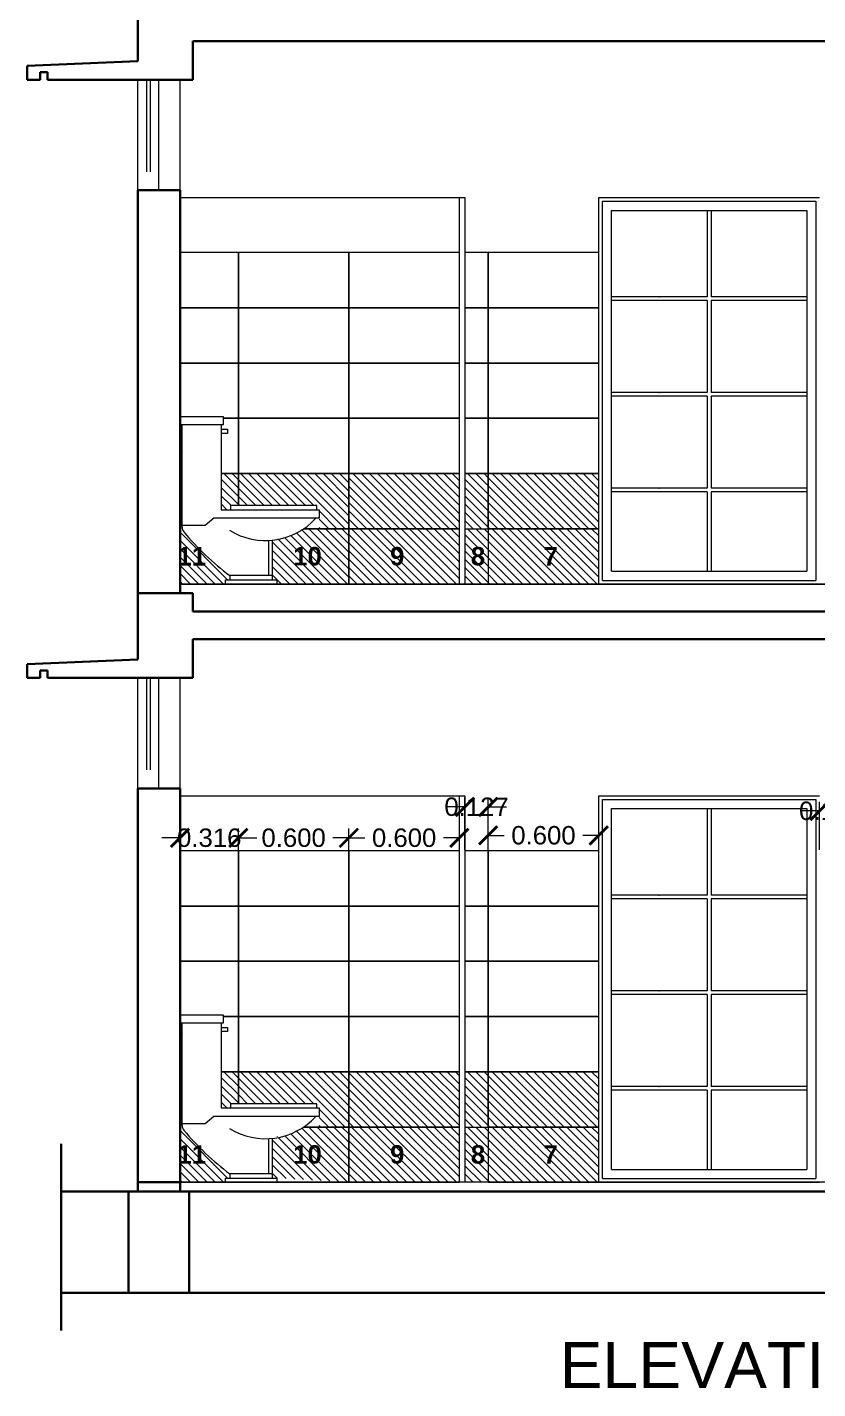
# Model space of a CAD drawing. Header units: millimetres. Extents: x 1898 to 3725, y 783 to 1532.
# Drawn here: x 2941.4 to 2945.69, y 993.84 to 1001.23 of the extents above; entities that cross this region are included whole.
import ezdxf

# ---------------------------------------------------------------- set-up
doc = ezdxf.new("R2010")
doc.units = ezdxf.units.MM
doc.linetypes.add('DASHED', pattern=[0.75, 0.5, -0.25])
doc.layers.get('0').update_dxf_attribs({"lineweight": 20})
doc.layers.get('Defpoints').update_dxf_attribs({"lineweight": 15})
for name, color, linetype, lineweight in [('CUBICAL TOILET', 5, 'Continuous', 15), ('DIM', 6, 'Continuous', 18), ('Door', 54, 'Continuous', 18), ('dpc', 24, 'Continuous', 30), ('Fixture', 44, 'Continuous', 13), ('flooring', 1, 'Continuous', 18), ('rcc', 5, 'Continuous', 30), ('TEXT', 7, 'Continuous', 15), ('TILE HATCH-2', 25, 'Continuous', 9), ('Tiles', 25, 'Continuous', 9), ('Tiles-Text', 230, 'Continuous', 18), ('Ventilator', 4, 'DASHED', 18), ('Wall', 7, 'Continuous', 30), ('Window-Wall', 7, 'Continuous', 18)]:
    doc.layers.add(name, color=color, linetype=linetype, lineweight=lineweight)
doc.styles.add('dim-stylus bt', font='arial.ttf')
doc.styles.add('Tabrej', font='arial.ttf')
doc.dimstyles.new('DIMEN', dxfattribs={"dimtxt": 0.3, "dimasz": 0.25, "dimexe": 0.18, "dimexo": 0.0625, "dimgap": 0.09, "dimtad": 0, "dimdec": 3, "dimzin": 0, "dimdsep": 46, "dimtxsty": 'Tabrej', "dimcen": 0, "dimclrd": 256, "dimclre": 256, "dimclrt": 7, "dimadec": 0, "dimazin": 0, "dimtfac": 1, "dimtdec": 3, "dimtofl": 0, "dimtmove": 0, "dimatfit": 1, "dimfxl": 0, "dimtolj": 1, "dimtzin": 0, "dimlwd": -1, "dimlwe": -1, "dimarcsym": 0})
pattern_1 = [(135, (2943.776624, 994.95778), (-0.0224506, -0.0224506), [])]
pattern_2 = [(135, (2942.1968, 998.20778), (-0.02245064, -0.02245064), [])]
pattern_3 = [(135, (2942.1968, 994.95778), (-0.02245064, -0.02245064), [])]
pattern_4 = [(135, (2942.45329, 995.257884), (-0.02245064, -0.02245064), [])]
pattern_5 = [(135, (2943.776624, 995.257884), (-0.0224506, -0.0224506), [])]
pattern_6 = [(135, (2942.45329, 998.507884), (-0.0224506, -0.0224506), [])]
pattern_7 = [(135, (2943.776624, 998.20778), (-0.0224506, -0.0224506), [])]
pattern_8 = [(135, (2943.776624, 998.507884), (-0.0224506, -0.0224506), [])]

# ---------------------------------------------------------------- blocks, each defined once
blk = doc.blocks.new('344')
at = {"layer": 'Fixture', "ltscale": 0.05}
for p, q in [((20849.86, 2701.47), (20849.86, 2699.67)), ((20859.14, 2701.47), (20849.86, 2701.47)), ((20859.14, 2699.67), (20859.14, 2701.47)), ((20850.31, 2698.76), (20848.95, 2698.76)), ((20848.95, 2698.76), (20848.95, 2697.86)), ((20849.86, 2699.67), (20859.14, 2699.67)), ((20850.31, 2699.67), (20850.31, 2681.44)), ((20858.73, 2677.7), (20858.69, 2699.67)), ((20848.95, 2697.86), (20850.31, 2697.86)), ((20850.31, 2681.44), (20829.29, 2681.44)), ((20829.29, 2681.44), (20829.29, 2679.63)), ((20829.74, 2682.35), (20848.29, 2682.35)), ((20829.74, 2681.44), (20829.74, 2682.35)), ((20848.29, 2682.35), (20848.29, 2681.44)), ((20829.29, 2679.63), (20851.91, 2679.63)), ((20851.91, 2679.63), (20853.75, 2678.03)), ((20853.75, 2678.03), (20858.73, 2678.03)), ((20839.28, 2667.28), (20839.28, 2674.91)), ((20840.18, 2674.84), (20840.18, 2667.28)), ((20838.37, 2666.38), (20838.37, 2665.47)), ((20849.37, 2666.38), (20838.37, 2666.38)), ((20839.28, 2667.28), (20848.46, 2667.28)), ((20839.28, 2666.38), (20839.28, 2667.28)), ((20848.46, 2667.28), (20848.46, 2666.38)), ((20849.37, 2665.47), (20849.37, 2666.38)), ((20838.37, 2665.47), (20849.37, 2665.47))]:
    blk.add_line(p, q, dxfattribs=at)
at = {"layer": 'Fixture', "ltscale": 0.05, "extrusion": (0, 0, -1)}
for centre, major_axis, start_param, end_param in [((20840.82, 2689.51), (10.38, 10.38), 1.800956, 3.189006), ((20857.12, 2677.7), (1.13, 1.13), 0.785398, 1.483496), ((20812.14, 2715.44), (60.28, 2.24), 0.735313, 0.961811)]:
    blk.add_ellipse(centre, major_axis=major_axis, ratio=1, start_param=start_param, end_param=end_param, dxfattribs=at)
blk = doc.blocks.new('_ArchTick')
at = {"color": 0, "const_width": 0.15}
blk.add_lwpolyline([(-0.5, -0.5), (0.5, 0.5)], dxfattribs=at)
blk = doc.blocks.new('*D280')
at = {"layer": 'Defpoints', "color": 0, "lineweight": 15, "transparency": 16777216}
for p in [(2945.7028, 996.975), (2945.7028, 996.7584), (2945.8297, 996.7584)]:
    blk.add_point(p, dxfattribs=at)
at = {"layer": 'DIM', "transparency": 16777216}
for p, q in [((2945.7028, 996.975), (2945.6028, 996.975)), ((2945.7028, 996.7634), (2945.7028, 997.025)), ((2945.8297, 996.7634), (2945.8297, 997.025)), ((2945.8297, 996.975), (2945.9297, 996.975))]:
    blk.add_line(p, q, dxfattribs=at)
at = {"layer": 'DIM', "transparency": 16777216, "xscale": 0.1, "yscale": 0.1, "zscale": 0.1}
blk.add_blockref('_ArchTick', (2945.7028, 996.975), dxfattribs=at)
at = {"layer": 'DIM', "transparency": 16777216, "xscale": 0.1, "yscale": 0.1, "zscale": 0.1, "rotation": 180}
blk.add_blockref('_ArchTick', (2945.8297, 996.975), dxfattribs=at)
at = {"layer": 'DIM', "color": 7, "transparency": 16777216, "insert": (2945.7662, 996.975), "char_height": 0.1, "attachment_point": 5, "style": 'Tabrej'}
blk.add_mtext('\\A1;0.127', dxfattribs=at)
blk = doc.blocks.new('*D281')
at = {"layer": 'Defpoints', "color": 0, "lineweight": 15, "transparency": 16777216}
for p in [(2943.9033, 996.8424), (2943.9033, 996.7584), (2944.5034, 996.7584)]:
    blk.add_point(p, dxfattribs=at)
at = {"layer": 'DIM', "transparency": 16777216}
for p, q in [((2943.9033, 996.7634), (2943.9033, 996.8924)), ((2944.5034, 996.7634), (2944.5034, 996.8924)), ((2943.9033, 996.8424), (2943.9898, 996.8424)), ((2944.5034, 996.8424), (2944.4169, 996.8424))]:
    blk.add_line(p, q, dxfattribs=at)
at = {"layer": 'DIM', "transparency": 16777216, "xscale": 0.1, "yscale": 0.1, "zscale": 0.1, "rotation": 180}
blk.add_blockref('_ArchTick', (2943.9033, 996.8424), dxfattribs=at)
at = {"layer": 'DIM', "transparency": 16777216, "xscale": 0.1, "yscale": 0.1, "zscale": 0.1}
blk.add_blockref('_ArchTick', (2944.5034, 996.8424), dxfattribs=at)
at = {"layer": 'DIM', "color": 7, "transparency": 16777216, "insert": (2944.2033, 996.8424), "char_height": 0.1, "attachment_point": 5, "style": 'Tabrej'}
blk.add_mtext('\\A1;0.600', dxfattribs=at)
blk = doc.blocks.new('*D282')
at = {"layer": 'Defpoints', "color": 0, "lineweight": 15, "transparency": 16777216}
for p in [(2943.7766, 996.9973), (2943.7766, 996.7584), (2943.9033, 996.7584)]:
    blk.add_point(p, dxfattribs=at)
at = {"layer": 'DIM', "transparency": 16777216}
for p, q in [((2943.7766, 996.7634), (2943.7766, 997.0473)), ((2943.9033, 996.7634), (2943.9033, 997.0473)), ((2943.7766, 996.9973), (2943.6766, 996.9973)), ((2943.9033, 996.9973), (2944.0033, 996.9973))]:
    blk.add_line(p, q, dxfattribs=at)
at = {"layer": 'DIM', "transparency": 16777216, "xscale": 0.1, "yscale": 0.1, "zscale": 0.1}
blk.add_blockref('_ArchTick', (2943.7766, 996.9973), dxfattribs=at)
at = {"layer": 'DIM', "transparency": 16777216, "xscale": 0.1, "yscale": 0.1, "zscale": 0.1, "rotation": 180}
blk.add_blockref('_ArchTick', (2943.9033, 996.9973), dxfattribs=at)
at = {"layer": 'DIM', "color": 7, "transparency": 16777216, "insert": (2943.84, 996.9973), "char_height": 0.1, "attachment_point": 5, "style": 'Tabrej'}
blk.add_mtext('\\A1;0.127', dxfattribs=at)
blk = doc.blocks.new('*D283')
at = {"layer": 'Defpoints', "color": 0, "lineweight": 15, "transparency": 16777216}
for p in [(2943.1465, 996.8289), (2943.1465, 996.7584), (2943.7466, 996.7584)]:
    blk.add_point(p, dxfattribs=at)
at = {"layer": 'DIM', "transparency": 16777216}
for p, q in [((2943.1465, 996.7634), (2943.1465, 996.8789)), ((2943.1465, 996.8289), (2943.233, 996.8289)), ((2943.7466, 996.8289), (2943.6601, 996.8289)), ((2943.7466, 996.7634), (2943.7466, 996.8789))]:
    blk.add_line(p, q, dxfattribs=at)
at = {"layer": 'DIM', "transparency": 16777216, "xscale": 0.1, "yscale": 0.1, "zscale": 0.1, "rotation": 180}
blk.add_blockref('_ArchTick', (2943.1465, 996.8289), dxfattribs=at)
at = {"layer": 'DIM', "transparency": 16777216, "xscale": 0.1, "yscale": 0.1, "zscale": 0.1}
blk.add_blockref('_ArchTick', (2943.7466, 996.8289), dxfattribs=at)
at = {"layer": 'DIM', "color": 7, "transparency": 16777216, "insert": (2943.4466, 996.8289), "char_height": 0.1, "attachment_point": 5, "style": 'Tabrej'}
blk.add_mtext('\\A1;0.600', dxfattribs=at)
blk = doc.blocks.new('*D284')
at = {"layer": 'Defpoints', "color": 0, "lineweight": 15, "transparency": 16777216}
for p in [(2942.5465, 996.8289), (2942.5465, 996.7584), (2943.1465, 996.7584)]:
    blk.add_point(p, dxfattribs=at)
at = {"layer": 'DIM', "transparency": 16777216}
for p, q in [((2942.5465, 996.7634), (2942.5465, 996.8789)), ((2942.5465, 996.8289), (2942.633, 996.8289)), ((2943.1465, 996.8289), (2943.0601, 996.8289)), ((2943.1465, 996.7634), (2943.1465, 996.8789))]:
    blk.add_line(p, q, dxfattribs=at)
at = {"layer": 'DIM', "transparency": 16777216, "xscale": 0.1, "yscale": 0.1, "zscale": 0.1, "rotation": 180}
blk.add_blockref('_ArchTick', (2942.5465, 996.8289), dxfattribs=at)
at = {"layer": 'DIM', "transparency": 16777216, "xscale": 0.1, "yscale": 0.1, "zscale": 0.1}
blk.add_blockref('_ArchTick', (2943.1465, 996.8289), dxfattribs=at)
at = {"layer": 'DIM', "color": 7, "transparency": 16777216, "insert": (2942.8465, 996.8289), "char_height": 0.1, "attachment_point": 5, "style": 'Tabrej'}
blk.add_mtext('\\A1;0.600', dxfattribs=at)
blk = doc.blocks.new('*D285')
at = {"layer": 'Defpoints', "color": 0, "lineweight": 15, "transparency": 16777216}
for p in [(2942.23, 996.8289), (2942.23, 996.7584), (2942.5465, 996.7584)]:
    blk.add_point(p, dxfattribs=at)
at = {"layer": 'DIM', "transparency": 16777216}
for p, q in [((2942.23, 996.8289), (2942.13, 996.8289)), ((2942.23, 996.7634), (2942.23, 996.8789)), ((2942.5465, 996.7634), (2942.5465, 996.8789)), ((2942.5465, 996.8289), (2942.6465, 996.8289))]:
    blk.add_line(p, q, dxfattribs=at)
at = {"layer": 'DIM', "transparency": 16777216, "xscale": 0.1, "yscale": 0.1, "zscale": 0.1}
blk.add_blockref('_ArchTick', (2942.23, 996.8289), dxfattribs=at)
at = {"layer": 'DIM', "transparency": 16777216, "xscale": 0.1, "yscale": 0.1, "zscale": 0.1, "rotation": 180}
blk.add_blockref('_ArchTick', (2942.5465, 996.8289), dxfattribs=at)
at = {"layer": 'DIM', "color": 7, "transparency": 16777216, "insert": (2942.3882, 996.8289), "char_height": 0.1, "attachment_point": 5, "style": 'Tabrej'}
blk.add_mtext('\\A1;0.316', dxfattribs=at)

msp = doc.modelspace()

# ---------------------------------------------------------------- hatches: boundary and pattern name
at = {"layer": 'TILE HATCH-2'}
h = msp.add_hatch(dxfattribs=at)
h.set_pattern_fill('ANSI31,_O', color=256, scale=0.01, angle=90)
h.set_pattern_definition(pattern_6)
h.paths.add_polyline_path([(2942.5465, 998.808), (2942.4533, 998.808), (2942.4533, 998.6114), (2942.5044, 998.6114), (2942.5044, 998.6343), (2942.5465, 998.6343)])
h = msp.add_hatch(dxfattribs=at)
h.set_pattern_fill('ANSI31,_O', color=256, scale=0.01, angle=90)
h.set_pattern_definition(pattern_6)
h.paths.add_polyline_path([(2942.9847, 998.6343), (2942.9847, 998.5079), (2943.1465, 998.5079), (2943.1465, 998.808), (2942.5465, 998.808), (2942.5465, 998.6343)])
h = msp.add_hatch(dxfattribs=at)
h.set_pattern_fill('ANSI31,_O', color=256, scale=0.01, angle=90)
h.set_pattern_definition(pattern_2)
h.paths.add_polyline_path([(2943.1465, 998.5079), (2943.7466, 998.5079), (2943.7466, 998.808), (2943.1465, 998.808)])
at = {"layer": 'Tiles'}
h = msp.add_hatch(dxfattribs=at)
h.set_pattern_fill('ANSI31,_O', color=256, scale=0.01, angle=90)
h.set_pattern_definition(pattern_2)
edge = h.paths.add_edge_path()
edge.add_ellipse((2943.4181, 999.4708), major_axis=(-1.0781, 1.0781), ratio=1, start_angle=84.99807, end_angle=97.97545, ccw=False)
edge.add_ellipse((2942.2811, 998.5168), major_axis=(-0.0286, 0.0286), ratio=1, start_angle=45, end_angle=84.99807, ccw=False)
edge.add_line((2942.2406, 998.5168), (2942.2414, 999.072))
edge.add_line((2942.2414, 999.072), (2942.23, 999.072))
edge.add_line((2942.23, 999.072), (2942.23, 998.2078))
edge.add_line((2942.23, 998.2078), (2942.4771, 998.2078))
edge.add_line((2942.4771, 998.2078), (2942.4771, 998.2306))
edge.add_line((2942.4771, 998.2306), (2942.5, 998.2306))
edge.add_line((2942.5, 998.2306), (2942.5, 998.2535))
h = msp.add_hatch(dxfattribs=at)
h.set_pattern_fill('ANSI31,_O', color=256, scale=0.01, angle=90)
h.set_pattern_definition(pattern_8)
h.paths.add_polyline_path([(2943.9033, 998.808), (2943.7766, 998.808), (2943.7766, 998.5079), (2943.9033, 998.5079)])
h = msp.add_hatch(dxfattribs=at)
h.set_pattern_fill('ANSI31,_O', color=256, scale=0.01, angle=90)
h.set_pattern_definition(pattern_8)
h.paths.add_polyline_path([(2944.5034, 998.5079), (2944.5034, 998.808), (2943.9033, 998.808), (2943.9033, 998.5079)])
h = msp.add_hatch(dxfattribs=at)
h.set_pattern_fill('ANSI31,_O', color=256, scale=0.01, angle=90)
h.set_pattern_definition(pattern_2)
edge = h.paths.add_edge_path()
edge.add_line((2943.1465, 998.5079), (2942.901, 998.5079))
edge.add_ellipse((2942.6933, 998.8154), major_axis=(-0.2624, 0.2624), ratio=1, start_angle=141.03033, end_angle=169.04352, ccw=False)
edge.add_line((2942.7323, 998.4463), (2942.7323, 998.2535))
edge.add_line((2942.7323, 998.2535), (2942.7323, 998.2306))
edge.add_line((2942.7323, 998.2306), (2942.7551, 998.2306))
edge.add_line((2942.7551, 998.2306), (2942.7551, 998.2078))
edge.add_line((2942.7551, 998.2078), (2943.1465, 998.2078))
edge.add_line((2943.1465, 998.2078), (2943.1465, 998.5079))
h.paths.add_polyline_path([(2942.8172, 998.2544), (2943.0226, 998.2544), (2943.0226, 998.4605), (2942.8172, 998.4605)], flags=24)
h = msp.add_hatch(dxfattribs=at)
h.set_pattern_fill('ANSI31,_O', color=256, scale=0.01, angle=90)
h.set_pattern_definition([(135, (2943.146547, 998.20778), (-0.0224506, -0.0224506), [])])
h.paths.add_polyline_path([(2943.7466, 998.5079), (2943.1465, 998.5079), (2943.1465, 998.2078), (2943.7466, 998.2078)])
h.paths.add_polyline_path([(2943.3463, 998.2544), (2943.474, 998.2544), (2943.474, 998.4605), (2943.3463, 998.4605)], flags=24)
h = msp.add_hatch(dxfattribs=at)
h.set_pattern_fill('ANSI31,_O', color=256, scale=0.01, angle=90)
h.set_pattern_definition(pattern_7)
h.paths.add_polyline_path([(2943.9033, 998.5079), (2943.7766, 998.5079), (2943.7766, 998.2078), (2943.9033, 998.2078)])
h = msp.add_hatch(dxfattribs=at)
h.set_pattern_fill('ANSI31,_O', color=256, scale=0.01, angle=90)
h.set_pattern_definition(pattern_7)
h.paths.add_polyline_path([(2943.9033, 998.2078), (2944.5034, 998.2078), (2944.5034, 998.5079), (2943.9033, 998.5079)])
h.paths.add_polyline_path([(2944.1782, 998.2538), (2944.3059, 998.2538), (2944.3059, 998.4598), (2944.1782, 998.4598)], flags=24)
h.paths.add_polyline_path([(2943.7843, 998.2544), (2943.912, 998.2544), (2943.912, 998.4605), (2943.7843, 998.4605)], flags=9)
h = msp.add_hatch(dxfattribs=at)
h.set_pattern_fill('ANSI31,_O', color=256, scale=0.01, angle=90)
h.set_pattern_definition(pattern_3)
edge = h.paths.add_edge_path()
edge.add_ellipse((2943.4181, 996.2208), major_axis=(-1.0781, 1.0781), ratio=1, start_angle=84.99807, end_angle=97.97545, ccw=False)
edge.add_ellipse((2942.2811, 995.2668), major_axis=(-0.0286, 0.0286), ratio=1, start_angle=45, end_angle=84.99807, ccw=False)
edge.add_line((2942.2406, 995.2668), (2942.2414, 995.822))
edge.add_line((2942.2414, 995.822), (2942.23, 995.822))
edge.add_line((2942.23, 995.822), (2942.23, 994.9578))
edge.add_line((2942.23, 994.9578), (2942.4771, 994.9578))
edge.add_line((2942.4771, 994.9578), (2942.4771, 994.9806))
edge.add_line((2942.4771, 994.9806), (2942.5, 994.9806))
edge.add_line((2942.5, 994.9806), (2942.5, 995.0035))
h = msp.add_hatch(dxfattribs=at)
h.set_pattern_fill('ANSI31,_O', color=256, scale=0.01, angle=90)
h.set_pattern_definition(pattern_4)
h.paths.add_polyline_path([(2942.5465, 995.558), (2942.4533, 995.558), (2942.4533, 995.3614), (2942.5044, 995.3614), (2942.5044, 995.3843), (2942.5465, 995.3843)])
h = msp.add_hatch(dxfattribs=at)
h.set_pattern_fill('ANSI31,_O', color=256, scale=0.01, angle=90)
h.set_pattern_definition(pattern_4)
h.paths.add_polyline_path([(2942.5465, 995.558), (2942.5465, 995.3843), (2942.9847, 995.3843), (2942.9847, 995.2579), (2943.1465, 995.2579), (2943.1465, 995.558)])
h = msp.add_hatch(dxfattribs=at)
h.set_pattern_fill('ANSI31,_O', color=256, scale=0.01, angle=90)
h.set_pattern_definition(pattern_4)
h.paths.add_polyline_path([(2943.1465, 995.558), (2943.1465, 995.2579), (2943.7466, 995.2579), (2943.7466, 995.558)])
h = msp.add_hatch(dxfattribs=at)
h.set_pattern_fill('ANSI31,_O', color=256, scale=0.01, angle=90)
h.set_pattern_definition(pattern_5)
h.paths.add_polyline_path([(2943.9033, 995.558), (2943.7766, 995.558), (2943.7766, 995.2579), (2943.9033, 995.2579)])
h = msp.add_hatch(dxfattribs=at)
h.set_pattern_fill('ANSI31,_O', color=256, scale=0.01, angle=90)
h.set_pattern_definition(pattern_5)
h.paths.add_polyline_path([(2944.5034, 995.2579), (2944.5034, 995.558), (2943.9033, 995.558), (2943.9033, 995.2579)])
h = msp.add_hatch(dxfattribs=at)
h.set_pattern_fill('ANSI31,_O', color=256, scale=0.01, angle=90)
h.set_pattern_definition(pattern_3)
edge = h.paths.add_edge_path()
edge.add_line((2943.1465, 994.9578), (2943.1465, 995.2579))
edge.add_line((2943.1465, 995.2579), (2942.901, 995.2579))
edge.add_ellipse((2942.6933, 995.5654), major_axis=(-0.2624, 0.2624), ratio=1, start_angle=141.03033, end_angle=169.04352, ccw=False)
edge.add_line((2942.7323, 995.1963), (2942.7323, 995.0035))
edge.add_line((2942.7323, 995.0035), (2942.7437, 994.9806))
edge.add_line((2942.7437, 994.9806), (2942.7551, 994.9806))
edge.add_line((2942.7551, 994.9806), (2943.1465, 994.9578))
h.paths.add_polyline_path([(2942.8172, 995.0044), (2943.0226, 995.0044), (2943.0226, 995.2105), (2942.8172, 995.2105)], flags=24)
h = msp.add_hatch(dxfattribs=at)
h.set_pattern_fill('ANSI31,_O', color=256, scale=0.01, angle=90)
h.set_pattern_definition([(135, (2943.146547, 994.95778), (-0.0224506, -0.0224506), [])])
h.paths.add_polyline_path([(2943.1465, 995.2579), (2943.1465, 994.9578), (2943.7466, 994.9578), (2943.7466, 995.2579)])
h.paths.add_polyline_path([(2943.3463, 995.0044), (2943.474, 995.0044), (2943.474, 995.2105), (2943.3463, 995.2105)], flags=24)
h = msp.add_hatch(dxfattribs=at)
h.set_pattern_fill('ANSI31,_O', color=256, scale=0.01, angle=90)
h.set_pattern_definition(pattern_1)
h.paths.add_polyline_path([(2943.9033, 995.2579), (2943.7766, 995.2579), (2943.7766, 994.9578), (2943.9033, 994.9578)])
h = msp.add_hatch(dxfattribs=at)
h.set_pattern_fill('ANSI31,_O', color=256, scale=0.01, angle=90)
h.set_pattern_definition(pattern_1)
h.paths.add_polyline_path([(2943.9033, 994.9578), (2944.5034, 994.9578), (2944.5034, 995.2579), (2943.9033, 995.2579)])
h.paths.add_polyline_path([(2944.1782, 995.0038), (2944.3059, 995.0038), (2944.3059, 995.2098), (2944.1782, 995.2098)], flags=24)
h.paths.add_polyline_path([(2943.7843, 995.0044), (2943.912, 995.0044), (2943.912, 995.2105), (2943.7843, 995.2105)], flags=9)

# ---------------------------------------------------------------- linework, layer by layer
at = {"layer": 'CUBICAL TOILET', "ltscale": 0.05}
for p, q in [((2942.23, 1000.3078), (2943.7766, 1000.3078)), ((2942.23, 997.0578), (2943.7766, 997.0578))]:
    msp.add_line(p, q, dxfattribs=at)
for points in [[(2943.7766, 998.2078), (2943.7466, 998.2078), (2943.7466, 1000.3078), (2943.7766, 1000.3078)], [(2943.7766, 994.9578), (2943.7466, 994.9578), (2943.7466, 997.0578), (2943.7766, 997.0578)]]:
    msp.add_lwpolyline(points, close=True, dxfattribs=at)
at = {"layer": 'Door'}
for p, q in [((2944.5034, 998.2078), (2944.5034, 1000.3078)), ((2944.5034, 1000.3078), (2945.7028, 1000.3078)), ((2944.5234, 998.2278), (2944.5234, 1000.2878)), ((2944.5234, 1000.2878), (2945.6828, 1000.2878)), ((2945.6828, 1000.2878), (2945.6828, 998.2278)), ((2944.5734, 998.2778), (2944.5734, 1000.2378)), ((2944.5734, 1000.2378), (2945.6328, 1000.2378)), ((2945.0931, 1000.2378), (2945.0931, 999.7678)), ((2945.1131, 1000.2378), (2945.1131, 999.7678)), ((2945.6328, 1000.2378), (2945.6328, 998.2778)), ((2945.0931, 999.7678), (2944.5734, 999.7678)), ((2945.6328, 999.7678), (2945.1131, 999.7678)), ((2945.0931, 999.7478), (2944.5734, 999.7478)), ((2945.0931, 999.7478), (2945.0931, 999.2478)), ((2945.1131, 999.7478), (2945.1131, 999.2478)), ((2945.6328, 999.7478), (2945.1131, 999.7478)), ((2945.0931, 999.2478), (2944.5734, 999.2478)), ((2945.0931, 999.2278), (2944.5734, 999.2278)), ((2945.0931, 999.2278), (2945.0931, 998.7278)), ((2945.6328, 999.2478), (2945.1131, 999.2478)), ((2945.1131, 999.2278), (2945.1131, 998.7278)), ((2945.6328, 999.2278), (2945.1131, 999.2278)), ((2945.0931, 998.7278), (2944.5734, 998.7278)), ((2945.0931, 998.7078), (2944.5734, 998.7078)), ((2945.0931, 998.7078), (2945.0931, 998.2778)), ((2945.6328, 998.7278), (2945.1131, 998.7278)), ((2945.1131, 998.7078), (2945.1131, 998.2778)), ((2945.6328, 998.7078), (2945.1131, 998.7078)), ((2944.5234, 998.2278), (2945.6828, 998.2278)), ((2944.5734, 998.2778), (2945.6328, 998.2778)), ((2944.5034, 998.2078), (2945.7028, 998.2078)), ((2944.5034, 994.9578), (2944.5034, 997.0578)), ((2944.5034, 997.0578), (2945.7028, 997.0578)), ((2944.5234, 994.9778), (2944.5234, 997.0378)), ((2944.5234, 997.0378), (2945.6828, 997.0378)), ((2945.6828, 997.0378), (2945.6828, 994.9778)), ((2944.5734, 995.0278), (2944.5734, 996.9878)), ((2944.5734, 996.9878), (2945.6328, 996.9878)), ((2945.0931, 996.9878), (2945.0931, 996.5178)), ((2945.1131, 996.9878), (2945.1131, 996.5178)), ((2945.6328, 996.9878), (2945.6328, 995.0278)), ((2945.0931, 996.5178), (2944.5734, 996.5178)), ((2945.6328, 996.5178), (2945.1131, 996.5178)), ((2945.0931, 996.4978), (2944.5734, 996.4978)), ((2945.0931, 996.4978), (2945.0931, 995.9978)), ((2945.1131, 996.4978), (2945.1131, 995.9978)), ((2945.6328, 996.4978), (2945.1131, 996.4978)), ((2945.0931, 995.9978), (2944.5734, 995.9978)), ((2945.6328, 995.9978), (2945.1131, 995.9978)), ((2945.0931, 995.9778), (2944.5734, 995.9778)), ((2945.0931, 995.9778), (2945.0931, 995.4778)), ((2945.1131, 995.9778), (2945.1131, 995.4778)), ((2945.6328, 995.9778), (2945.1131, 995.9778)), ((2945.0931, 995.4778), (2944.5734, 995.4778)), ((2945.6328, 995.4778), (2945.1131, 995.4778)), ((2945.0931, 995.4578), (2944.5734, 995.4578)), ((2945.0931, 995.4578), (2945.0931, 995.0278)), ((2945.1131, 995.4578), (2945.1131, 995.0278)), ((2945.6328, 995.4578), (2945.1131, 995.4578)), ((2944.5234, 994.9778), (2945.6828, 994.9778)), ((2944.5734, 995.0278), (2945.6328, 995.0278)), ((2944.5034, 994.9578), (2945.7028, 994.9578))]:
    msp.add_line(p, q, dxfattribs=at)
for p in [(2944.8321, 999.7678), (2944.8321, 999.2478), (2944.8321, 998.7278), (2944.8321, 996.5178), (2944.8321, 995.9978), (2944.8321, 995.4778)]:
    msp.add_point(p, dxfattribs=at)
at = {"layer": 'dpc'}
msp.add_line((2942.23, 994.9578), (2942, 994.9578), dxfattribs=at)
at = {"layer": 'flooring'}
for p, q in [((2942.23, 998.2078), (2948.23, 998.2078)), ((2948.23, 998.2078), (2942.23, 998.2078)), ((2948.23, 994.9578), (2942.23, 994.9578))]:
    msp.add_line(p, q, dxfattribs=at)
at = {"layer": 'rcc'}
for p, q in [((2942, 1001.4078), (2942, 1001.0478)), ((2942.3, 1000.9478), (2942.3, 1001.1578)), ((2942.3, 1000.9478), (2942.3, 1001.1578)), ((2942.3, 1000.9478), (2942.3, 1001.1578)), ((2948.1595, 1001.1578), (2942.3, 1001.1578)), ((2941.4, 1001.0228), (2942, 1001.0478)), ((2941.4, 1000.9478), (2941.4, 1001.0228)), ((2941.47, 1000.9478), (2941.47, 1000.9878)), ((2941.47, 1000.9878), (2941.51, 1000.9878)), ((2941.51, 1000.9878), (2941.51, 1000.9478)), ((2941.47, 1000.9478), (2941.4, 1000.9478)), ((2942, 1000.9478), (2941.51, 1000.9478)), ((2942, 1000.9478), (2942.3, 1000.9478)), ((2942, 1000.9478), (2942.3, 1000.9478)), ((2942, 1000.9478), (2942.3, 1000.9478)), ((2942, 998.1578), (2942, 997.7978)), ((2942, 998.1578), (2942.3, 998.1578)), ((2942.3, 998.0578), (2942.3, 998.1578)), ((2942.3, 998.0578), (2942.3, 998.1578)), ((2948.1595, 998.0578), (2942.3, 998.0578)), ((2942.3, 997.6978), (2942.3, 997.9078)), ((2942.3, 997.6978), (2942.3, 997.9078)), ((2942.3, 997.6978), (2942.3, 997.9078)), ((2948.1595, 997.9078), (2942.3, 997.9078)), ((2941.4, 997.7728), (2942, 997.7978)), ((2941.4, 997.6978), (2941.4, 997.7728)), ((2941.47, 997.6978), (2941.4, 997.6978)), ((2941.47, 997.6978), (2941.47, 997.7378)), ((2941.47, 997.7378), (2941.51, 997.7378)), ((2941.51, 997.7378), (2941.51, 997.6978)), ((2942, 997.6978), (2941.51, 997.6978)), ((2942, 997.6978), (2942.3, 997.6978)), ((2942, 997.6978), (2942.3, 997.6978)), ((2942, 997.6978), (2942.3, 997.6978))]:
    msp.add_line(p, q, dxfattribs=at)
at = {"layer": 'Tiles'}
for points in [[(2942.23, 999.7083), (2942.5465, 999.7083), (2942.5465, 1000.0084), (2942.23, 1000.0084)], [(2943.7766, 999.7083), (2943.9033, 999.7083), (2943.9033, 1000.0084), (2943.7766, 1000.0084)], [(2942.23, 999.4082), (2942.5465, 999.4082), (2942.5465, 999.7083), (2942.23, 999.7083)], [(2943.7766, 999.4082), (2943.9033, 999.4082), (2943.9033, 999.7083), (2943.7766, 999.7083)], [(2942.4647, 999.1081), (2942.5465, 999.1081), (2942.5465, 999.4082), (2942.23, 999.4082)], [(2943.7766, 999.1081), (2943.9033, 999.1081), (2943.9033, 999.4082), (2943.7766, 999.4082)], [(2942.4533, 998.808), (2942.5465, 998.808), (2942.5465, 999.1081), (2942.4647, 999.1081)], [(2943.7766, 998.808), (2943.9033, 998.808), (2943.9033, 999.1081), (2943.7766, 999.1081)], [(2942.5465, 998.6343), (2942.5465, 998.808), (2942.4533, 998.808)], [(2942.901, 998.5079), (2943.1465, 998.5079), (2943.1465, 998.808), (2942.5465, 998.808), (2942.5465, 998.6343)], [(2943.7766, 998.5079), (2943.9033, 998.5079), (2943.9033, 998.808), (2943.7766, 998.808)], [(2942.5465, 998.2078), (2943.1465, 998.2078), (2943.1465, 998.5079), (2942.901, 998.5079)], [(2942.23, 998.2078), (2942.5465, 998.2078)], [(2942.23, 996.4583), (2942.5465, 996.4583), (2942.5465, 996.7584), (2942.23, 996.7584)], [(2943.7766, 996.4583), (2943.9033, 996.4583), (2943.9033, 996.7584), (2943.7766, 996.7584)], [(2942.23, 996.1582), (2942.5465, 996.1582), (2942.5465, 996.4583), (2942.23, 996.4583)], [(2943.7766, 996.1582), (2943.9033, 996.1582), (2943.9033, 996.4583), (2943.7766, 996.4583)], [(2942.4647, 995.8581), (2942.5465, 995.8581), (2942.5465, 996.1582), (2942.23, 996.1582)], [(2943.7766, 995.8581), (2943.9033, 995.8581), (2943.9033, 996.1582), (2943.7766, 996.1582)], [(2942.4533, 995.558), (2942.5465, 995.558), (2942.5465, 995.8581), (2942.4647, 995.8581)], [(2943.7766, 995.558), (2943.9033, 995.558), (2943.9033, 995.8581), (2943.7766, 995.8581)], [(2942.5465, 995.3843), (2942.5465, 995.558), (2942.4533, 995.558)], [(2942.901, 995.2579), (2943.1465, 995.2579), (2943.1465, 995.558), (2942.5465, 995.558), (2942.5465, 995.3843)], [(2943.7766, 995.2579), (2943.9033, 995.2579), (2943.9033, 995.558), (2943.7766, 995.558)], [(2942.5465, 994.9578), (2943.1465, 994.9578), (2943.1465, 995.2579), (2942.901, 995.2579)], [(2942.23, 994.9578), (2942.5465, 994.9578)]]:
    msp.add_lwpolyline(points, dxfattribs=at)
for points in [[(2943.1465, 1000.0084), (2942.5465, 1000.0084), (2942.5465, 999.7083), (2943.1465, 999.7083)], [(2943.7466, 1000.0084), (2943.1465, 1000.0084), (2943.1465, 999.7083), (2943.7466, 999.7083)], [(2944.5034, 1000.0084), (2943.9033, 1000.0084), (2943.9033, 999.7083), (2944.5034, 999.7083)], [(2943.1465, 999.7083), (2942.5465, 999.7083), (2942.5465, 999.4082), (2943.1465, 999.4082)], [(2943.7466, 999.7083), (2943.1465, 999.7083), (2943.1465, 999.4082), (2943.7466, 999.4082)], [(2944.5034, 999.7083), (2943.9033, 999.7083), (2943.9033, 999.4082), (2944.5034, 999.4082)], [(2943.1465, 999.4082), (2942.5465, 999.4082), (2942.5465, 999.1081), (2943.1465, 999.1081)], [(2943.7466, 999.4082), (2943.1465, 999.4082), (2943.1465, 999.1081), (2943.7466, 999.1081)], [(2944.5034, 999.4082), (2943.9033, 999.4082), (2943.9033, 999.1081), (2944.5034, 999.1081)], [(2943.1465, 999.1081), (2942.5465, 999.1081), (2942.5465, 998.808), (2943.1465, 998.808)], [(2943.7466, 999.1081), (2943.1465, 999.1081), (2943.1465, 998.808), (2943.7466, 998.808)], [(2944.5034, 999.1081), (2943.9033, 999.1081), (2943.9033, 998.808), (2944.5034, 998.808)], [(2943.7466, 998.808), (2943.1465, 998.808), (2943.1465, 998.5079), (2943.7466, 998.5079)], [(2944.5034, 998.808), (2943.9033, 998.808), (2943.9033, 998.5079), (2944.5034, 998.5079)], [(2943.7466, 998.5079), (2943.1465, 998.5079), (2943.1465, 998.2078), (2943.7466, 998.2078)], [(2944.5034, 998.5079), (2943.9033, 998.5079), (2943.9033, 998.2078), (2944.5034, 998.2078)], [(2943.1465, 996.7584), (2942.5465, 996.7584), (2942.5465, 996.4583), (2943.1465, 996.4583)], [(2943.7466, 996.7584), (2943.1465, 996.7584), (2943.1465, 996.4583), (2943.7466, 996.4583)], [(2944.5034, 996.7584), (2943.9033, 996.7584), (2943.9033, 996.4583), (2944.5034, 996.4583)], [(2943.1465, 996.4583), (2942.5465, 996.4583), (2942.5465, 996.1582), (2943.1465, 996.1582)], [(2943.7466, 996.4583), (2943.1465, 996.4583), (2943.1465, 996.1582), (2943.7466, 996.1582)], [(2944.5034, 996.4583), (2943.9033, 996.4583), (2943.9033, 996.1582), (2944.5034, 996.1582)], [(2943.1465, 996.1582), (2942.5465, 996.1582), (2942.5465, 995.8581), (2943.1465, 995.8581)], [(2943.7466, 996.1582), (2943.1465, 996.1582), (2943.1465, 995.8581), (2943.7466, 995.8581)], [(2944.5034, 996.1582), (2943.9033, 996.1582), (2943.9033, 995.8581), (2944.5034, 995.8581)], [(2943.1465, 995.8581), (2942.5465, 995.8581), (2942.5465, 995.558), (2943.1465, 995.558)], [(2943.7466, 995.8581), (2943.1465, 995.8581), (2943.1465, 995.558), (2943.7466, 995.558)], [(2944.5034, 995.8581), (2943.9033, 995.8581), (2943.9033, 995.558), (2944.5034, 995.558)], [(2943.7466, 995.558), (2943.1465, 995.558), (2943.1465, 995.2579), (2943.7466, 995.2579)], [(2944.5034, 995.558), (2943.9033, 995.558), (2943.9033, 995.2579), (2944.5034, 995.2579)], [(2943.7466, 995.2579), (2943.1465, 995.2579), (2943.1465, 994.9578), (2943.7466, 994.9578)], [(2944.5034, 995.2579), (2943.9033, 995.2579), (2943.9033, 994.9578), (2944.5034, 994.9578)]]:
    msp.add_lwpolyline(points, close=True, dxfattribs=at)
at = {"layer": 'Ventilator'}
for p, q in [((2942.0475, 1000.9478), (2942.0475, 1000.3478)), ((2942.0675, 1000.9478), (2942.0675, 1000.3478)), ((2942.0475, 997.6978), (2942.0475, 997.0978)), ((2942.0675, 997.6978), (2942.0675, 997.0978))]:
    msp.add_line(p, q, dxfattribs=at)
at = {"layer": 'Wall'}
for p, q in [((2942, 1000.3478), (2942, 998.1578)), ((2942, 1000.3478), (2942.23, 1000.3478)), ((2942.23, 1000.3478), (2942.23, 998.1578)), ((2942, 997.0978), (2942, 994.9078)), ((2942, 997.0978), (2942.23, 997.0978)), ((2942.23, 997.0978), (2942.23, 994.9078)), ((2941.5845, 995.1658), (2941.5845, 994.1516)), ((2948.6641, 994.9078), (2941.5845, 994.9078)), ((2941.95, 994.9078), (2941.95, 994.3578)), ((2942.28, 994.9078), (2942.28, 994.3578)), ((2948.6641, 994.3578), (2941.5845, 994.3578))]:
    msp.add_line(p, q, dxfattribs=at)
at = {"layer": 'Window-Wall'}
for p, q in [((2942, 1000.3478), (2942, 1000.9478)), ((2942.115, 1000.3478), (2942.115, 1000.9478)), ((2942.23, 1000.3478), (2942.23, 1000.9478)), ((2942, 997.0978), (2942, 997.6978)), ((2942.115, 997.0978), (2942.115, 997.6978)), ((2942.23, 997.0978), (2942.23, 997.6978))]:
    msp.add_line(p, q, dxfattribs=at)

# ---------------------------------------------------------------- block references
at = {"layer": 'Fixture', "xscale": -0.02527777777868323, "yscale": 0.02527777777777374, "zscale": 0.025277777777771}
for p in [(3469.5028, 930.8305), (3469.5028, 927.5805)]:
    msp.add_blockref('344', p, dxfattribs=at)

# ---------------------------------------------------------------- texts
at = {"layer": 'TEXT', "insert": (2944.2911, 994.0894), "char_height": 0.25, "attachment_point": 1, "style": 'Tabrej'}
msp.add_mtext_dynamic_manual_height_columns('ELEVATION B', width=6.051738, gutter_width=24, heights=[0], dxfattribs=at)
at = {"layer": 'Tiles-Text', "char_height": 0.1, "width": 0.096954, "attachment_point": 5, "style": 'dim-stylus bt'}
for s, insert in [('{\\fArial|b1|i0|c0|p34;11}', (2942.2937, 998.3584)), ('{\\fArial|b1|i0|c0|p34;10}', (2942.922, 998.3584)), ('{\\fArial|b1|i0|c0|p34;9}', (2943.4091, 998.3584)), ('{\\fArial|b1|i0|c0|p34;8}', (2943.8478, 998.3584)), ('{\\fArial|b1|i0|c0|p34;7}', (2944.2419, 998.3584)), ('{\\fArial|b1|i0|c0|p34;11}', (2942.2937, 995.1084)), ('{\\fArial|b1|i0|c0|p34;10}', (2942.922, 995.1084)), ('{\\fArial|b1|i0|c0|p34;9}', (2943.4091, 995.1084)), ('{\\fArial|b1|i0|c0|p34;8}', (2943.8478, 995.1084)), ('{\\fArial|b1|i0|c0|p34;7}', (2944.2419, 995.1084))]:
    msp.add_mtext(s, dxfattribs=dict(at, insert=insert))

# ---------------------------------------------------------------- dimensions: what is measured, and where the dimension line sits
at = {"layer": 'DIM'}
for base, p1, p2, picture, middle in [((2943.7766, 996.9973), (2943.9033, 996.7584), (2943.7766, 996.7584), '*D282', (2943.84, 996.9973)), ((2945.7028, 996.975), (2945.8297, 996.7584), (2945.7028, 996.7584), '*D280', (2945.7662, 996.975)), ((2942.23, 996.82895), (2942.54647, 996.7584), (2942.23, 996.7584), '*D285', (2942.38824, 996.82895))]:
    dim = msp.add_linear_dim(base=base, p1=p1, p2=p2, dimstyle='DIMEN', override={"dimscale": 0.5, "dimtxt": 0.2, "dimasz": 0.2, "dimexe": 0.1, "dimexo": 0.01, "dimgap": 1, "dimblk1": 'ArchTick', "dimblk2": 'ArchTick', "dimsah": 1}, dxfattribs=at)
    dim.commit()
    dim.dimension.update_dxf_attribs({"geometry": picture, "text_midpoint": middle, "dimtype": 160})
for base, p1, p2, picture, middle in [((2942.5465, 996.8289), (2943.1465, 996.7584), (2942.5465, 996.7584), '*D284', (2942.8465, 996.8289)), ((2943.1465, 996.8289), (2943.7466, 996.7584), (2943.1465, 996.7584), '*D283', (2943.4466, 996.8289)), ((2943.9033, 996.8424), (2944.5034, 996.7584), (2943.9033, 996.7584), '*D281', (2944.2033, 996.8424))]:
    dim = msp.add_linear_dim(base=base, p1=p1, p2=p2, dimstyle='DIMEN', override={"dimscale": 0.5, "dimtxt": 0.2, "dimasz": 0.2, "dimexe": 0.1, "dimexo": 0.01, "dimblk1": 'ArchTick', "dimblk2": 'ArchTick', "dimsah": 1}, dxfattribs=at)
    dim.commit()
    dim.dimension.update_dxf_attribs({"geometry": picture, "text_midpoint": middle})

doc.saveas('drawing.dxf')
